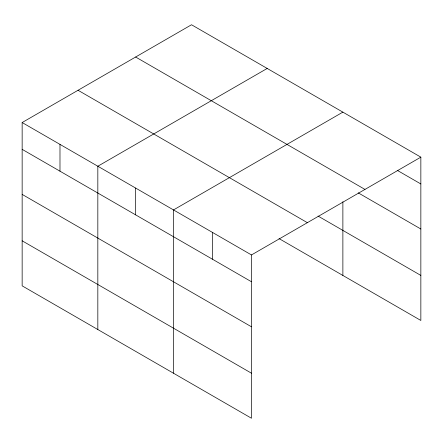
<?xml version="1.0" encoding="UTF-8"?>
<svg xmlns="http://www.w3.org/2000/svg" width="443" height="443" viewBox="0 0 443 443"><rect width="100%" height="100%" fill="white"/><g stroke="black" fill="none" stroke-linecap="round" stroke-linejoin="round"><path stroke-width="0.66" d="M22.15 122.539L251.48 254.941L251.48 418.247L22.15 285.846L22.15 122.539L191.52 24.753L420.85 157.154L420.85 320.461L279.024 238.583M267.201 68.443L97.831 166.23L97.831 329.542M342.876 112.134L173.506 209.921L173.506 373.233M251.48 254.941L420.85 157.154M397.221 170.322L420.85 183.961M135.63 57.02L364.96 189.421M358.237 192.86L420.85 229.009M318.046 216.062L420.85 275.419M78.04 90.267L307.37 222.668M22.15 149.346L251.48 281.748M22.15 194.394L251.48 326.796M22.15 240.804L251.48 373.205M342.876 201.737L342.876 275.446M212.49 232.431L212.49 259.238M135.669 188.076L135.669 214.888M59.988 144.385L59.988 171.192"/></g></svg>
